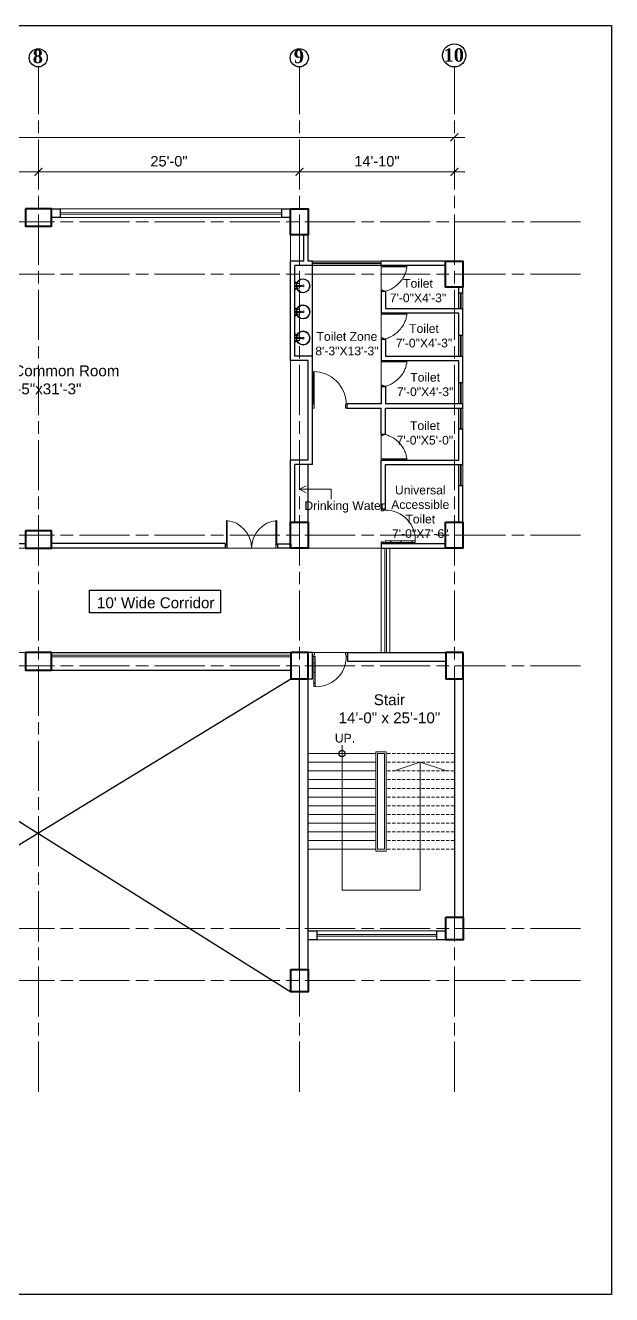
# Model space of a CAD drawing. Header units: inches. Extents: x -12 to 20935469, y -1604 to 24729220.
# Drawn here: x 20857526 to 20858200, y 24705706 to 24707164 of the extents above; entities that cross this region are included whole.
import ezdxf

# ---------------------------------------------------------------- set-up
doc = ezdxf.new("R2010")
doc.units = ezdxf.units.IN
doc.header["$LTSCALE"] = 0.03
doc.header["$MEASUREMENT"] = 0
doc.header["$PDMODE"] = 32
doc.header["$PDSIZE"] = 15
doc.linetypes.add('ACAD_ISO08W100', pattern=[36, 24, -3, 6, -3])
doc.linetypes.add('DASHED2', pattern=[0.375, 0.25, -0.125])
for name, color, linetype, lineweight in [('column', 1, 'Continuous', 40), ('Dim Line', 252, 'Continuous', 13), ('Door', 7, 'Continuous', 18), ('Gas', 21, 'Continuous', 5), ('Glass Line', 252, 'Continuous', 9), ('Grid Line', 252, 'Continuous', 18), ('Hatch', 253, 'Continuous', 15), ('Main Wall', 7, 'Continuous', 30), ('RAIL', 23, 'Continuous', 13), ('STAIR', 46, 'Continuous', 15), ('TOILET FIXTURE', 142, 'Continuous', 5), ('wind.', 150, 'Continuous', 20)]:
    doc.layers.add(name, color=color, linetype=linetype, lineweight=lineweight)
doc.layers.add('FUR', color=251, linetype='Continuous')
doc.layers.add('TEXT', color=7, linetype='Continuous')
doc.styles.add('2', font='swisscl.ttf')
doc.styles.add('RomanS', font='arial.ttf', dxfattribs={"height": 12})
doc.styles.get("Standard").update_dxf_attribs({"font": 'timesbd.ttf'})
doc.dimstyles.new('Aec_Arch_I', dxfattribs={"dimscale": 96, "dimtxt": 12, "dimasz": 0.09375, "dimexe": 0.125, "dimexo": 0.125, "dimgap": 0.0625, "dimtad": 1, "dimdec": 0, "dimzin": 3, "dimdsep": 46, "dimlunit": 4, "dimtxsty": 'RomanS', "dimblk1": 'ARCHTICK', "dimblk2": 'ARCHTICK', "dimsah": 1, "dimcen": 0.09375, "dimdle": 0.125, "dimadec": 0, "dimazin": 0, "dimtfac": 0.75, "dimtdec": 0, "dimtmove": 2, "dimatfit": 3, "dimldrblk": 'ARCHTICK', "dimfxl": 1, "dimfrac": 1, "dimtolj": 1, "dimtzin": 0, "dimarcsym": 0})

# ---------------------------------------------------------------- blocks, each defined once
blk = doc.blocks.new('_ArchTick')
at = {"color": 0, "linetype": 'ByBlock', "lineweight": 35, "const_width": 0.15}
blk.add_lwpolyline([(-0.5, -0.5), (0.5, 0.5)], dxfattribs=at)
blk = doc.blocks.new('*D23')
at = {"layer": 'Defpoints', "color": 0, "transparency": 16777216}
for p in [(20832166.8, 24724578.2), (20832473.8, 24724578.2), (20832473.8, 24724578.2)]:
    blk.add_point(p, dxfattribs=at)
at = {"layer": 'Dim Line', "color": 0, "lineweight": -2, "transparency": 16777216}
for p, q in [((20832154.8, 24724578.2), (20832485.8, 24724578.2)), ((20832166.8, 24724566.2), (20832166.8, 24724566.2)), ((20832473.8, 24724566.2), (20832473.8, 24724566.2))]:
    blk.add_line(p, q, dxfattribs=at)
at = {"layer": 'Dim Line', "color": 0, "lineweight": -2, "transparency": 16777216, "xscale": 9, "yscale": 9, "zscale": 9, "rotation": 180}
blk.add_blockref('_ArchTick', (20832166.8, 24724578.2), dxfattribs=at)
at = {"layer": 'Dim Line', "color": 0, "lineweight": -2, "transparency": 16777216, "xscale": 9, "yscale": 9, "zscale": 9}
blk.add_blockref('_ArchTick', (20832473.8, 24724578.2), dxfattribs=at)
at = {"layer": 'Dim Line', "color": 0, "transparency": 16777216, "insert": (20832320.3, 24724590.3), "char_height": 12, "attachment_point": 5, "style": 'RomanS'}
blk.add_mtext('\\A1;25\'-7"', dxfattribs=at)
blk = doc.blocks.new('*D10')
at = {"layer": 'Defpoints', "color": 0, "transparency": 16777216}
for p in [(20832473.8, 24724578.2), (20832773.8, 24724578.2), (20832773.8, 24724578.2)]:
    blk.add_point(p, dxfattribs=at)
at = {"layer": 'Dim Line', "color": 0, "lineweight": -2, "transparency": 16777216}
blk.add_line((20832461.8, 24724578.2), (20832785.8, 24724578.2), dxfattribs=at)
at = {"layer": 'Dim Line', "color": 0, "lineweight": -2, "transparency": 16777216, "xscale": 9, "yscale": 9, "zscale": 9, "rotation": 180}
blk.add_blockref('_ArchTick', (20832473.8, 24724578.2), dxfattribs=at)
at = {"layer": 'Dim Line', "color": 0, "lineweight": -2, "transparency": 16777216, "xscale": 9, "yscale": 9, "zscale": 9}
blk.add_blockref('_ArchTick', (20832773.8, 24724578.2), dxfattribs=at)
at = {"layer": 'Dim Line', "color": 0, "transparency": 16777216, "insert": (20832623.8, 24724590.3), "char_height": 12, "attachment_point": 5, "style": 'RomanS'}
blk.add_mtext('\\A1;25\'-0"', dxfattribs=at)
blk = doc.blocks.new('*D11')
at = {"layer": 'Defpoints', "color": 0, "transparency": 16777216}
for p in [(20832773.8, 24724578.2), (20832951.8, 24724578.2), (20832951.8, 24724578.2)]:
    blk.add_point(p, dxfattribs=at)
at = {"layer": 'Dim Line', "color": 0, "lineweight": -2, "transparency": 16777216}
for p, q in [((20832761.8, 24724578.2), (20832963.8, 24724578.2)), ((20832951.8, 24724566.2), (20832951.8, 24724566.2))]:
    blk.add_line(p, q, dxfattribs=at)
at = {"layer": 'Dim Line', "color": 0, "lineweight": -2, "transparency": 16777216, "xscale": 9, "yscale": 9, "zscale": 9, "rotation": 180}
blk.add_blockref('_ArchTick', (20832773.8, 24724578.2), dxfattribs=at)
at = {"layer": 'Dim Line', "color": 0, "lineweight": -2, "transparency": 16777216, "xscale": 9, "yscale": 9, "zscale": 9}
blk.add_blockref('_ArchTick', (20832951.8, 24724578.2), dxfattribs=at)
at = {"layer": 'Dim Line', "color": 0, "transparency": 16777216, "insert": (20832862.8, 24724590.3), "char_height": 12, "attachment_point": 5, "style": 'RomanS'}
blk.add_mtext('\\A1;14\'-10"', dxfattribs=at)
blk = doc.blocks.new('*D13')
at = {"layer": 'Defpoints', "color": 0, "transparency": 16777216}
for p in [(20830948.3, 24724610.7), (20832951.8, 24724617.8), (20832951.8, 24724610.7)]:
    blk.add_point(p, dxfattribs=at)
at = {"layer": 'Dim Line', "color": 0, "lineweight": -2, "transparency": 16777216}
for p, q in [((20830948.3, 24724622.7), (20830948.3, 24724629.8)), ((20832951.8, 24724622.7), (20832951.8, 24724629.8)), ((20830936.3, 24724617.8), (20832963.8, 24724617.8))]:
    blk.add_line(p, q, dxfattribs=at)
at = {"layer": 'Dim Line', "color": 0, "lineweight": -2, "transparency": 16777216, "xscale": 9, "yscale": 9, "zscale": 9, "rotation": 180}
blk.add_blockref('_ArchTick', (20830948.3, 24724617.8), dxfattribs=at)
at = {"layer": 'Dim Line', "color": 0, "lineweight": -2, "transparency": 16777216, "xscale": 9, "yscale": 9, "zscale": 9}
blk.add_blockref('_ArchTick', (20832951.8, 24724617.8), dxfattribs=at)
at = {"layer": 'Dim Line', "color": 0, "transparency": 16777216, "insert": (20831950, 24724629.9), "char_height": 12, "attachment_point": 5, "style": 'RomanS'}
blk.add_mtext('\\A1;166\'-11"', dxfattribs=at)
blk = doc.blocks.new('Door_45')
at = {"layer": 'Door'}
for p, q in [((1.5, 5), (1.5, 44)), ((1.5, 40), (2.2, 40)), ((2.2, 40), (2.2, 39.5)), ((2.2, 39.5), (2.7, 39.5)), ((2.7, 39.5), (2.7, 40)), ((2.7, 40), (3.5, 40)), ((3.5, 44), (3.5, 5)), ((1.5, 25.8), (2.2, 25.8)), ((2.2, 25.8), (2.2, 25.3)), ((2.2, 25.3), (2.7, 25.3)), ((2.7, 25.8), (3.5, 25.8)), ((2.7, 25.3), (2.7, 25.8)), ((0, 0), (0, 5)), ((0, 5), (1.5, 5)), ((1.5, 12.6), (2.2, 12.6)), ((3.5, 5), (1.5, 5)), ((1.5, 5), (1.5, 3)), ((1.5, 3), (2.5, 3)), ((2.2, 12.6), (2.2, 13.1)), ((2.2, 13.1), (2.7, 13.1)), ((2.5, 3), (2.5, 0)), ((2.7, 13.1), (2.7, 12.6)), ((2.7, 12.6), (3.5, 12.6)), ((42.5, 3), (42.5, 0)), ((43.5, 3), (42.5, 3)), ((45, 5), (43.5, 5)), ((43.5, 5), (43.5, 3)), ((45, 0), (45, 5)), ((2.5, 0), (0, 0)), ((42.5, 0), (45, 0))]:
    blk.add_line(p, q, dxfattribs=at)
blk.add_arc((4.7, 5.3), 38.8, 359.6233, 94.6685, dxfattribs=at)
blk = doc.blocks.new('A$C36295410')
at = {"layer": 'Door'}
for p, q in [((1, 4), (1, 32)), ((2, 0), (2, 32)), ((58, 0), (58, 32)), ((59, 4), (59, 32)), ((1, 5), (0, 5)), ((2, 4), (1, 4)), ((58, 4), (59, 4)), ((59, 5), (60, 5)), ((2, 0), (0, 0)), ((58, 0), (60, 0))]:
    blk.add_line(p, q, dxfattribs=at)
for centre, start, end in [((-2.5, -0.3), 0.5906, 83.7783), ((62.5, -0.3), 96.2217, 179.4094)]:
    blk.add_arc(centre, 32.5, start, end, dxfattribs=at)
blk = doc.blocks.new('sssss-flat-876')
at = {"layer": 'Door', "linetype": 'Continuous', "ltscale": 3}
blk.add_line((3666.5, 84027.2), (3666.5, 84055.7), dxfattribs=at)
at = {"layer": 'Door', "linetype": 'Continuous', "ltscale": 3, "extrusion": (-7.21527e-09, -3.35624e-18, 1), "elevation": 0}
for points in [[(3666.5, 84057.2), (3666.5, 84055.7), (3668.4, 84055.7), (3668.4, 84056.5), (3670.2, 84056.5), (3670.2, 84057.2)], [(3668.4, 84055.7), (3696.2, 84055.7), (3696.2, 84056.5), (3668.4, 84056.5)]]:
    blk.add_lwpolyline(points, close=True, dxfattribs=at)
at = {"layer": 'Door', "linetype": 'Continuous', "ltscale": 3, "flags": 128}
blk.add_lwpolyline([(3670.2, 84027.2, 0.04096), (3675.5, 84028.9, 0.082496), (3684.9, 84034.8, 0.052187), (3689.7, 84040, 0.043988), (3692.9, 84045, 0.036571), (3694.8, 84049.6, 0.034751), (3695.9, 84054.2, 0.011435), (3696.2, 84055.7)], format="xyb", dxfattribs=at)
at = {"layer": 'Door', "linetype": 'Continuous', "ltscale": 3}
blk.add_lwpolyline([(3666.5, 84027.2), (3666.5, 84028.7), (3668.4, 84028.7), (3668.4, 84027.9), (3670.2, 84027.9), (3670.2, 84027.2)], close=True, dxfattribs=at)
blk = doc.blocks.new('7-flat-72')
at = {"layer": 'Glass Line', "color": 8, "ltscale": 20}
for p, q in [((-64478.7, 376960.5), (-64480.3, 376960.5)), ((-64480.3, 376959.5), (-64480.3, 376960.5)), ((-64480.3, 376959.5), (-64480.3, 376960.5)), ((-64478.7, 376959.5), (-64480.3, 376959.5)), ((-64480.3, 376959.1), (-64480.3, 376959.4)), ((-64478.7, 376959.4), (-64480.3, 376959.4)), ((-64478.7, 376959.1), (-64480.3, 376959.1)), ((-64480.2, 376959.4), (-64480.2, 376959.5)), ((-64480.1, 376959.5), (-64480.1, 376960.5)), ((-64479.9, 376959.5), (-64479.9, 376960.5)), ((-64479.5, 376959.5), (-64479.5, 376960.5)), ((-64479.1, 376959.5), (-64479.1, 376960.5)), ((-64478.9, 376959.5), (-64478.9, 376960.5)), ((-64478.9, 376959.4), (-64478.9, 376959.5)), ((-64478.8, 376959.5), (-64478.8, 376960.5)), ((-64478.7, 376959.5), (-64478.7, 376960.5)), ((-64478.7, 376959.1), (-64478.7, 376959.4)), ((-64475.1, 376959.4), (-64476.9, 376959.4)), ((-64476.9, 376959.1), (-64476.9, 376959.4)), ((-64475.1, 376959.1), (-64476.9, 376959.1)), ((-64476.6, 376959.4), (-64476.6, 376966.6)), ((-64475.5, 376966.6), (-64476.6, 376966.6)), ((-64475.5, 376959.4), (-64475.5, 376966.6)), ((-64475.1, 376959.1), (-64475.1, 376959.4)), ((-64473.3, 376960.5), (-64471.7, 376960.5)), ((-64473.3, 376959.5), (-64473.3, 376960.5)), ((-64473.3, 376959.5), (-64473.3, 376960.5)), ((-64473.3, 376959.5), (-64471.7, 376959.5)), ((-64473.3, 376959.1), (-64473.3, 376959.4)), ((-64473.3, 376959.4), (-64471.7, 376959.4)), ((-64473.3, 376959.1), (-64471.7, 376959.1)), ((-64473.1, 376959.5), (-64473.1, 376960.5)), ((-64473.1, 376959.4), (-64473.1, 376959.5)), ((-64472.9, 376959.5), (-64472.9, 376960.5)), ((-64472.5, 376959.5), (-64472.5, 376960.5)), ((-64472.1, 376959.5), (-64472.1, 376960.5)), ((-64471.9, 376959.5), (-64471.9, 376960.5)), ((-64471.9, 376959.4), (-64471.9, 376959.5)), ((-64471.8, 376959.5), (-64471.8, 376960.5)), ((-64471.7, 376959.5), (-64471.7, 376960.5)), ((-64471.7, 376959.1), (-64471.7, 376959.4))]:
    blk.add_line(p, q, dxfattribs=at)
blk.add_circle((-64476, 376968.4, 0), 1.08, dxfattribs=at)
for radius, start, end in [(8.1, 273.8334, 266.1883), (7.55, 274.115, 265.9068)]:
    blk.add_arc((-64476, 376968.4, 0), radius, start, end, dxfattribs=at)
blk = doc.blocks.new('SFSFSFS-flat-72')
at = {"layer": 'TOILET FIXTURE', "ltscale": 0.2}
blk.add_lwpolyline([(-3918.5, -3608.1), (-3918.5, -3602.7), (-3923.9, -3602.7), (-3923.9, -3608.1)], close=True, dxfattribs=at)
at = {"layer": 'TOILET FIXTURE', "ltscale": 20}
blk.add_blockref('7-flat-72', (60554.8, -380567.2), dxfattribs=at)
blk = doc.blocks.new('$D40')
at = {"layer": 'Door'}
for p, q in [((1, 4), (1, 42)), ((2, 0), (2, 42)), ((1, 5), (0, 5)), ((2, 0), (0, 0)), ((2, 4), (1, 4)), ((39, 4), (38, 4)), ((38, 4), (38, 0)), ((40, 0), (38, 0)), ((40, 5), (39, 5)), ((39, 5), (39, 4))]:
    blk.add_line(p, q, dxfattribs=at)
blk.add_arc((1, 4), 38, 0, 90, dxfattribs=at)
blk = doc.blocks.new('fff')
at = {"layer": 'Grid Line', "color": 252, "linetype": 'ACAD_ISO08W100', "lineweight": 9, "ltscale": 80, "true_color": 0x939598}
for p, q in [((20832473.8, 24723521.1), (20832473.8, 24724698.8)), ((20832773.8, 24723521.1), (20832773.8, 24724698.8)), ((20832951.8, 24723521.1), (20832951.8, 24724698.8)), ((20833096.9, 24724520.6), (20830726.1, 24724520.6)), ((20833096.9, 24724460.6), (20830726.1, 24724460.6)), ((20833096.9, 24724160.7), (20830726.1, 24724160.7)), ((20833096.9, 24724010.7), (20830726.1, 24724010.7)), ((20833096.9, 24723708.7), (20830726.1, 24723708.7)), ((20833096.9, 24723648.8), (20830726.1, 24723648.8))]:
    blk.add_line(p, q, dxfattribs=at)
at = {"layer": 'Dim Line'}
for base, p1, p2, picture, middle in [((20832951.7523, 24724617.8128), (20830948.3088, 24724610.7482), (20832951.7523, 24724610.7482), '*D13', (20831950.0306, 24724629.9397)), ((20832473.8, 24724578.2), (20832166.8, 24724578.2), (20832473.8, 24724578.2), '*D23', (20832320.3, 24724590.3)), ((20832773.8, 24724578.2), (20832473.8, 24724578.2), (20832773.8, 24724578.2), '*D10', (20832623.8, 24724590.3)), ((20832951.8, 24724578.2), (20832773.8, 24724578.2), (20832951.8, 24724578.2), '*D11', (20832862.8, 24724590.3))]:
    dim = blk.add_linear_dim(base=base, p1=p1, p2=p2, dimstyle='Aec_Arch_I', dxfattribs=at)
    dim.commit()
    dim.dimension.update_dxf_attribs({"geometry": picture, "text_midpoint": middle})

msp = doc.modelspace()

# ---------------------------------------------------------------- linework, layer by layer
for p, q in [((20858029.3, 24706893.2), (20858029.3, 24706893.2)), ((20857856.3, 24706784), (20857856.3, 24706888.2)), ((20857851.3, 24706593.3), (20857851.3, 24706659.3)), ((20857940.3, 24706568.5), (20857935.3, 24706568.5)), ((20857556.5, 24706443.3), (20857831.5, 24706443.3)), ((20857894.3, 24706443.3), (20857991.5, 24706443.3)), ((20857241.6, 24706423.3), (20857831.5, 24706053.3)), ((20857556.5, 24706423.3), (20857831.5, 24706423.3)), ((20857241.6, 24706053.3), (20857831.5, 24706413.3))]:
    msp.add_line(p, q)
msp.add_lwpolyline([(20857600.1, 24706515.2), (20857750.6, 24706515.2), (20857750.6, 24706489), (20857600.1, 24706489)], close=True)
msp.add_circle((20857890.4, 24706327.3), 3.61)
at = {"layer": 'column', "lineweight": 40, "ltscale": 20}
for points in [[(20857526.5, 24706953.2), (20857526.5, 24706933.2), (20857556.5, 24706933.2), (20857556.5, 24706953.2)], [(20857831.3, 24706953.2), (20857851.3, 24706953.2), (20857851.3, 24706923.2), (20857831.3, 24706923.2)], [(20858009.3, 24706893.2), (20858029.3, 24706893.2), (20858029.3, 24706863.2), (20858009.3, 24706863.2)], [(20857526.5, 24706583.3), (20857526.5, 24706563.3), (20857556.5, 24706563.3), (20857556.5, 24706583.3)], [(20857831.3, 24706593.3), (20857851.3, 24706593.3), (20857851.3, 24706563.3), (20857831.3, 24706563.3)], [(20858009.3, 24706593.3), (20858029.3, 24706593.3), (20858029.3, 24706563.3), (20858009.3, 24706563.3)], [(20857526.5, 24706443.3), (20857526.5, 24706423.3), (20857556.5, 24706423.3), (20857556.5, 24706443.3)], [(20857851.5, 24706443.3), (20857831.5, 24706443.3), (20857831.5, 24706413.3), (20857851.5, 24706413.3)], [(20858029.5, 24706443.3), (20858009.5, 24706443.3), (20858009.5, 24706413.3), (20858029.5, 24706413.3)], [(20858009.5, 24706139.3), (20858029.5, 24706139.3), (20858029.5, 24706113.3), (20858009.5, 24706113.3)], [(20857831.5, 24706079.3), (20857851.5, 24706079.3), (20857851.5, 24706053.3), (20857831.5, 24706053.3)]]:
    msp.add_lwpolyline(points, close=True, dxfattribs=at)
at = {"layer": 'Defpoints'}
msp.add_lwpolyline([(20855761.3, 24707164.1), (20858200.2, 24707164.1), (20858200.2, 24705705.5), (20855761.3, 24705705.5)], close=True, dxfattribs=at)
at = {"layer": 'Gas', "color": 0, "lineweight": 5}
for points in [[(20857929.3, 24706329.3), (20857941.3, 24706329.3), (20857941.3, 24706215.3), (20857929.3, 24706215.3)], [(20857931.3, 24706327.3), (20857939.3, 24706327.3), (20857939.3, 24706217.3), (20857931.3, 24706217.3)]]:
    msp.add_lwpolyline(points, close=True, dxfattribs=at)
at = {"layer": 'Hatch', "lineweight": 5}
for p, q in [((20857831.3, 24706893.2), (20857831.3, 24706923.2)), ((20857831.3, 24706664.3), (20857831.3, 24706779))]:
    msp.add_line(p, q, dxfattribs=at)
at = {"layer": 'Hatch', "lineweight": 0}
msp.add_lwpolyline([(20857935.3, 24706563.4), (20857101.5, 24706563.4), (20857101.5, 24706878.2), (20856921.8, 24706878.4), (20856921.8, 24706563.3), (20856099.8, 24706563.5), (20856099.8, 24706443.4), (20856921.8, 24706443.4), (20856921.8, 24706223.9), (20857131.5, 24706223.9), (20857131.5, 24706073.3), (20857131.5, 24706058.4), (20857132.9, 24706058.4), (20857236.6, 24706058.4), (20857234.3, 24706443.4), (20857935.3, 24706443.4)], close=True, dxfattribs=at)
at = {"layer": 'Main Wall', "lineweight": 30}
for p, q in [((20857821.3, 24706953.2), (20857831.3, 24706953.2)), ((20857821.3, 24706943.2), (20857821.3, 24706953.2)), ((20857831.3, 24706943.2), (20857821.3, 24706943.2)), ((20857846.3, 24706893.2), (20857846.3, 24706923.2)), ((20857851.3, 24706893.2), (20857851.3, 24706923.2)), ((20857831.3, 24706779), (20857831.3, 24706893.2)), ((20857846.3, 24706893.2), (20857831.3, 24706893.2)), ((20857856.3, 24706893.2), (20857851.3, 24706893.2)), ((20857856.3, 24706888.2), (20857856.3, 24706893.2)), ((20858009.3, 24706893.2), (20857935.3, 24706893.2)), ((20857935.3, 24706888.2), (20857935.3, 24706893.2)), ((20857836.3, 24706784), (20857836.3, 24706888.2)), ((20857856.3, 24706888.2), (20857836.3, 24706888.2)), ((20858009.3, 24706888.2), (20857935.3, 24706888.2)), ((20858029.3, 24706856.6), (20858029.3, 24706863.2)), ((20857940.3, 24706858.2), (20857935.3, 24706858.2)), ((20857940.3, 24706858.2), (20857940.3, 24706838.6)), ((20857935.3, 24706833.6), (20858024.3, 24706833.6)), ((20857940.3, 24706838.6), (20858029.3, 24706838.6)), ((20858029.3, 24706808), (20858029.3, 24706838.6)), ((20857935.3, 24706803.6), (20857940.3, 24706803.6)), ((20857940.3, 24706803.6), (20857940.3, 24706784)), ((20857851.3, 24706779), (20857831.3, 24706779)), ((20857856.3, 24706784), (20857836.3, 24706784)), ((20857851.3, 24706664.3), (20857851.3, 24706779)), ((20857856.3, 24706729.3), (20857856.3, 24706784)), ((20857935.3, 24706779), (20858024.3, 24706779)), ((20857940.3, 24706784), (20858029.3, 24706784)), ((20858024.3, 24706779), (20858024.3, 24706753.3)), ((20858029.3, 24706753.3), (20858029.3, 24706784)), ((20857935.3, 24706749), (20857940.3, 24706749)), ((20858029.3, 24706753.3), (20858024.3, 24706753.3)), ((20857856.3, 24706659.3), (20857856.3, 24706729.3)), ((20857896.3, 24706724.3), (20857896.3, 24706729.3)), ((20858029.3, 24706729.3), (20857940.3, 24706729.3)), ((20858029.3, 24706724.3), (20858029.3, 24706729.3)), ((20857896.3, 24706724.3), (20857935.3, 24706724.3)), ((20857935.3, 24706694.3), (20857935.3, 24706724.3)), ((20857940.3, 24706724.3), (20858029.3, 24706724.3)), ((20857940.3, 24706694.3), (20857940.3, 24706724.3)), ((20858024.3, 24706700.3), (20858029.3, 24706700.3)), ((20858024.3, 24706700.3), (20858024.3, 24706664.3)), ((20858029.3, 24706659.3), (20858029.3, 24706700.3)), ((20857935.3, 24706694.3), (20857940.3, 24706694.3)), ((20857831.3, 24706593.3), (20857831.3, 24706664.3)), ((20857851.3, 24706664.3), (20857831.3, 24706664.3)), ((20857836.3, 24706593.3), (20857836.3, 24706659.3)), ((20857856.3, 24706659.3), (20857836.3, 24706659.3)), ((20857935.3, 24706608.5), (20857935.3, 24706664.3)), ((20857935.3, 24706664.3), (20858024.3, 24706664.3)), ((20857940.3, 24706608.5), (20857940.3, 24706659.3)), ((20857940.3, 24706659.3), (20858029.3, 24706659.3)), ((20858024.3, 24706635.3), (20858024.3, 24706593.3)), ((20858024.3, 24706635.3), (20858029.3, 24706635.3)), ((20858029.3, 24706593.3), (20858029.3, 24706635.3)), ((20857935.3, 24706608.5), (20857940.3, 24706608.5)), ((20857526.5, 24706568.3), (20857316.5, 24706568.3)), ((20857756.5, 24706568.5), (20857556.5, 24706568.5)), ((20857756.5, 24706563.3), (20857556.5, 24706563.3)), ((20857756.5, 24706568.5), (20857756.5, 24706563.3)), ((20857756.5, 24706563.3), (20857756.5, 24706568.5)), ((20857935.3, 24706568.5), (20858009.3, 24706568.5)), ((20857935.3, 24706568.5), (20857935.3, 24706563.5)), ((20857935.3, 24706563.5), (20858009.3, 24706563.5)), ((20857841.5, 24706443.3), (20857851.5, 24706443.3)), ((20857856.5, 24706443.3), (20857851.5, 24706443.3)), ((20857856.5, 24706413.3), (20857856.5, 24706443.3)), ((20857896.5, 24706443.3), (20858009.5, 24706443.3)), ((20857896.5, 24706443.3), (20857896.5, 24706433.3)), ((20857896.5, 24706433.3), (20858009.5, 24706433.3)), ((20857841.5, 24706079.3), (20857841.5, 24706413.3)), ((20857851.5, 24706079.3), (20857851.5, 24706413.3)), ((20857851.5, 24706413.3), (20857856.5, 24706413.3)), ((20858019.5, 24706413.3), (20858019.5, 24706139.3)), ((20858029.5, 24706413.3), (20858029.5, 24706139.3)), ((20857861.5, 24706123.4), (20857861.5, 24706113.4))]:
    msp.add_line(p, q, dxfattribs=at)
for points in [[(20857556.3, 24706953.2), (20857566.3, 24706953.2), (20857566.3, 24706943.2), (20857556.3, 24706943.2)], [(20858024.3, 24706863.2), (20858024.3, 24706856.6)], [(20857935.3, 24706858.2), (20857935.3, 24706833.6)], [(20858024.3, 24706856.6), (20858029.3, 24706856.6)], [(20858024.3, 24706833.6), (20858024.3, 24706808)], [(20857935.3, 24706803.6), (20857935.3, 24706779)], [(20858024.3, 24706808), (20858029.3, 24706808)], [(20857935.3, 24706749), (20857935.3, 24706729.3)], [(20857940.3, 24706749), (20857940.3, 24706729.3)], [(20857935.3, 24706729.3), (20857896.3, 24706729.3)], [(20857861.5, 24706113.4), (20857851.5, 24706113.4), (20857851.5, 24706123.4), (20857861.5, 24706123.4)], [(20858009.4, 24706113.4), (20857999.4, 24706113.4), (20857999.4, 24706123.4), (20858009.4, 24706123.4)]]:
    msp.add_lwpolyline(points, dxfattribs=at)
msp.add_lwpolyline([(20857816.5, 24706568.3), (20857831.5, 24706568.3), (20857831.5, 24706563.3), (20857816.5, 24706563.3)], close=True, dxfattribs=at)
at = {"layer": 'RAIL', "lineweight": 9}
for p, q in [((20857890.4, 24706337), (20857890.4, 24706170.3)), ((20857851.3, 24706307.3), (20857929.3, 24706307.3)), ((20857950.3, 24706307.3), (20857980.3, 24706317.3)), ((20857980.3, 24706170.3), (20857980.3, 24706317.3)), ((20857980.3, 24706317.3), (20858010.3, 24706307.3)), ((20857890.4, 24706170.3), (20857980.3, 24706170.3))]:
    msp.add_line(p, q, dxfattribs=at)
at = {"layer": 'STAIR', "color": 253, "lineweight": 5}
for p, q in [((20857841.7, 24706631), (20857849, 24706635.1)), ((20857841.7, 24706631), (20857878, 24706631)), ((20857841.7, 24706631), (20857849, 24706627)), ((20857878, 24706631), (20857878, 24706619.8))]:
    msp.add_line(p, q, dxfattribs=at)
at = {"layer": 'STAIR', "color": 32, "lineweight": 5}
for p, q in [((20857929.3, 24706327.3), (20857851.3, 24706327.3)), ((20857929.3, 24706317.3), (20857851.3, 24706317.3)), ((20857911.3, 24706307.3), (20857851.3, 24706307.3)), ((20857929.3, 24706297.3), (20857851.3, 24706297.3)), ((20857929.3, 24706287.3), (20857851.3, 24706287.3)), ((20857929.3, 24706277.3), (20857851.3, 24706277.3)), ((20857929.3, 24706267.3), (20857851.3, 24706267.3)), ((20857929.3, 24706257.3), (20857851.3, 24706257.3)), ((20857929.3, 24706247.3), (20857851.3, 24706247.3)), ((20857929.3, 24706237.3), (20857851.3, 24706237.3)), ((20857929.3, 24706227.3), (20857851.3, 24706227.3)), ((20857929.3, 24706217.3), (20857851.3, 24706217.3))]:
    msp.add_line(p, q, dxfattribs=at)
at = {"layer": 'STAIR', "color": 32, "linetype": 'DASHED2', "lineweight": 5, "ltscale": 500}
for p, q in [((20858019.3, 24706327.3), (20857941.3, 24706327.3)), ((20858019.3, 24706317.3), (20857941.3, 24706317.3)), ((20858019.3, 24706307.3), (20857941.3, 24706307.3)), ((20858019.3, 24706297.3), (20857941.3, 24706297.3)), ((20858019.3, 24706287.3), (20857941.3, 24706287.3)), ((20858019.3, 24706277.3), (20857941.3, 24706277.3)), ((20858019.3, 24706267.3), (20857941.3, 24706267.3)), ((20858019.3, 24706257.3), (20857941.3, 24706257.3)), ((20858019.3, 24706247.3), (20857941.3, 24706247.3)), ((20858019.3, 24706237.3), (20857941.3, 24706237.3)), ((20858019.3, 24706227.3), (20857941.3, 24706227.3)), ((20858019.3, 24706217.3), (20857941.3, 24706217.3))]:
    msp.add_line(p, q, dxfattribs=at)
at = {"layer": 'TEXT'}
for centre, radius in [((20858019.3, 24707129.6), 13.3), ((20857541.3, 24707126.8), 10.4), ((20857841.3, 24707126.8), 10.4)]:
    msp.add_circle(centre, radius, dxfattribs=at)
at = {"layer": 'wind.'}
for p, q in [((20857566.3, 24706953.2), (20857821.3, 24706953.2)), ((20857566.3, 24706949.2), (20857821.3, 24706949.3)), ((20857566.3, 24706947.2), (20857821.3, 24706947.3)), ((20857566.3, 24706943.2), (20857821.3, 24706943.2)), ((20857935.3, 24706893.2), (20857856.3, 24706893.2)), ((20857935.3, 24706891.2), (20857856.3, 24706891.2)), ((20857935.3, 24706890.2), (20857856.3, 24706890.2)), ((20857935.3, 24706888.2), (20857856.3, 24706888.2)), ((20857935.5, 24706443.3), (20857935.5, 24706563.5)), ((20857939.5, 24706443.3), (20857939.5, 24706563.5)), ((20857941.5, 24706443.3), (20857941.5, 24706563.5)), ((20857945.5, 24706443.3), (20857945.5, 24706563.5))]:
    msp.add_line(p, q, dxfattribs=at)
at = {"layer": 'wind.', "lineweight": 5}
for p, q in [((20858024.3, 24706838.6), (20858024.3, 24706856.6)), ((20858026.3, 24706838.6), (20858026.3, 24706856.6)), ((20858027.3, 24706838.6), (20858027.3, 24706856.6)), ((20858029.3, 24706838.6), (20858029.3, 24706856.6)), ((20858024.3, 24706784), (20858024.3, 24706808)), ((20858026.3, 24706784), (20858026.3, 24706808)), ((20858027.3, 24706784), (20858027.3, 24706808)), ((20858029.3, 24706784), (20858029.3, 24706808)), ((20858024.3, 24706729.3), (20858024.3, 24706753.3)), ((20858026.3, 24706729.3), (20858026.3, 24706753.3)), ((20858027.3, 24706729.3), (20858027.3, 24706753.3)), ((20858029.3, 24706729.3), (20858029.3, 24706753.3)), ((20858024.3, 24706700.3), (20858024.3, 24706724.3)), ((20858026.3, 24706700.3), (20858026.3, 24706724.3)), ((20858027.3, 24706700.3), (20858027.3, 24706724.3)), ((20858029.3, 24706700.3), (20858029.3, 24706724.3)), ((20858024.3, 24706635.3), (20858024.3, 24706659.3)), ((20858026.3, 24706635.3), (20858026.3, 24706659.3)), ((20858027.3, 24706635.3), (20858027.3, 24706659.3)), ((20858029.3, 24706635.3), (20858029.3, 24706659.3)), ((20857556.5, 24706440.2), (20857831.5, 24706440.2)), ((20857556.5, 24706438.3), (20857831.5, 24706438.3)), ((20857999.4, 24706123.4), (20857861.5, 24706123.4)), ((20857999.4, 24706119.4), (20857861.5, 24706119.4)), ((20857999.4, 24706117.4), (20857861.5, 24706117.4)), ((20857999.4, 24706113.4), (20857861.5, 24706113.4))]:
    msp.add_line(p, q, dxfattribs=at)

# ---------------------------------------------------------------- block references
at = {"layer": 'Door', "ltscale": 20}
for p in [(20854268.8, 24622831), (20854268.8, 24622776.4), (20854268.8, 24622721.8)]:
    msp.add_blockref('sssss-flat-876', p, dxfattribs=at)
at = {"layer": 'Door'}
msp.add_blockref('$D40', (20857856.3, 24706724.3), dxfattribs=at)
at = {"layer": 'Door', "ltscale": 20, "xscale": -1, "rotation": 180}
msp.add_blockref('sssss-flat-876', (20854268.8, 24790721.5), dxfattribs=at)
at = {"layer": 'Door', "color": 250, "ltscale": 20, "xscale": -0.8888888888759539, "yscale": 0.8888888888759539, "zscale": 0.8888888888759539}
for p, rotation in [((20857935.4, 24706568.5), 270), ((20857856.5, 24706443.3), 180)]:
    msp.add_blockref('Door_45', p, dxfattribs=dict(at, rotation=rotation))
at = {"layer": 'FUR'}
msp.add_blockref('A$C36295410', (20857756.5, 24706563.3), dxfattribs=at)
at = {"layer": 'Hatch', "lineweight": 0}
msp.add_blockref('fff', (25067.7, -17582.4), dxfattribs=at)
at = {"layer": 'TOILET FIXTURE', "ltscale": 20, "xscale": -1, "rotation": 270}
for p in [(20861444.4, 24710786), (20861444.4, 24710756), (20861444.4, 24710726)]:
    msp.add_blockref('SFSFSFS-flat-72', p, dxfattribs=at)

# ---------------------------------------------------------------- texts
at = {"layer": 'TEXT', "char_height": 15.44, "width": 227.458, "attachment_point": 8, "rotation": 0}
for s, insert in [('\\A1;10', (20858018.8, 24707122.1)), ('\\A1;8', (20857540.8, 24707120.5)), ('\\A1;9', (20857840.8, 24707120.5))]:
    msp.add_mtext(s, dxfattribs=dict(at, insert=insert))
at = {"layer": 'TEXT', "color": 30, "lineweight": 5, "ltscale": 20, "attachment_point": 2, "style": '2'}
for s, width, gutter_width, insert, char_height in [('{\\fArial|b0|i0|c0|p34;\\C0;Toilet \\P7\'-0"X4\'-3"}', 104.76, 0.5, (20857977.7, 24706872.6), 10), ('{\\fArial|b0|i0|c0|p34;\\C0;Toilet \\P7\'-0"X4\'-3"}', 104.76, 0.5, (20857984.6, 24706820.7), 10), ('{\\fArial|b0|i0|c0|p34;\\C0;Toilet Zone\\P8\'-3"X13\'-3"}', 104.76, 0.5, (20857896, 24706811.6), 10), ('\\pxsm1;{\\fArial|b0|i0|c0|p34;\\C0;Female Common Room\\P\\pqc;50\'-5"x31\'-3"}', 231.619, 0.5, (20857542.1, 24706773.4), 12.476), ('{\\fArial|b0|i0|c0|p34;\\C0;Toilet \\P7\'-0"X4\'-3"}', 104.76, 0.5, (20857985.9, 24706764.7), 10), ('{\\fArial|b0|i0|c0|p34;\\C0;Toilet \\P7\'-0"X5\'-0"}', 104.76, 0.5, (20857985.6, 24706709.1), 10), ('{\\fArial|b0|i0|c0|p34;\\C0;Universal Accessible Toilet\\P7\'-0"X7\'-6"}', 88.036, 0.35, (20857980.3, 24706635.1), 10), ('\\pxsm1;{\\fArial|b0|i0|c0|p34;\\C0;Drinking Water }', 88.563, 0.282, (20857893.3, 24706617.2), 10), ("\\pxsm1,qc;{\\fArial|b0|i0|c0|p34;\\C0;10' Wide Corridor}", 227.89, 0.75, (20857676.3, 24706506.8), 12.476), ('\\pxsm1;{\\fArial|b0|i0|c0|p34;\\C0;Stair\\P14\'-0" x 25\'-10"  }', 135.652, 0.282, (20857944.8, 24706395.4), 12.476), ('{\\fArial|b0|i0|c0|p34;\\C0;UP.}', 104.76, 0.5, (20857893.8, 24706350), 10)]:
    msp.add_mtext_dynamic_manual_height_columns(s, width=width, gutter_width=gutter_width, heights=[0], dxfattribs=dict(at, insert=insert, char_height=char_height))

doc.saveas('drawing.dxf')
